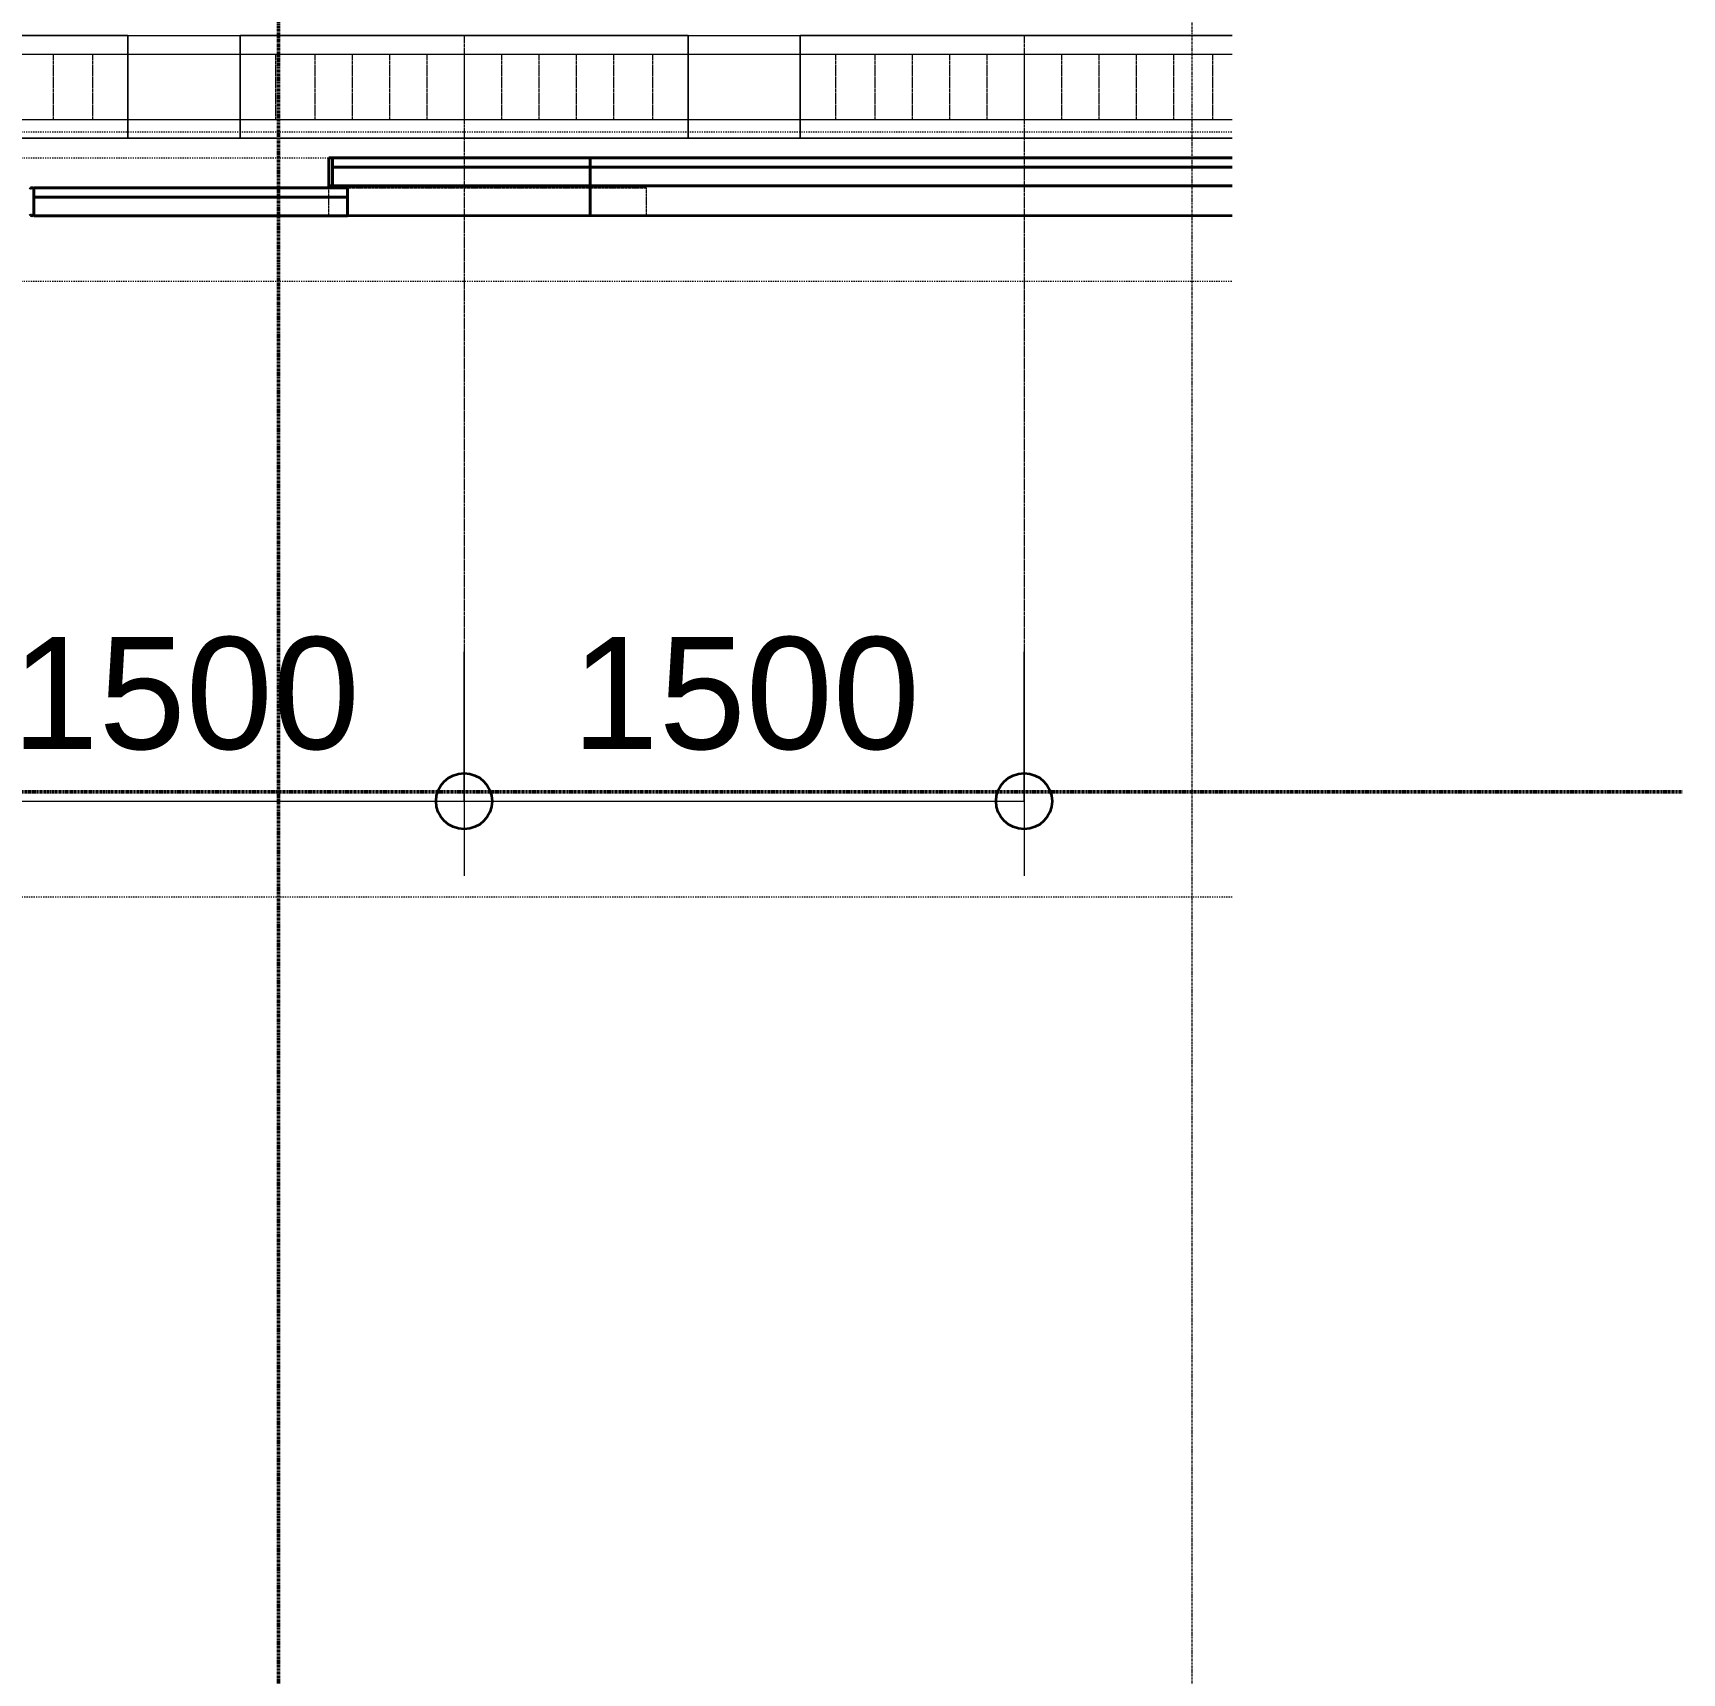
# Model space of a CAD drawing. Header units: millimetres. Extents: x -853228 to -774636, y -17776 to 22455.
# Drawn here: x -781987 to -777570, y -3958 to 434 of the extents above; entities that cross this region are included whole.
import ezdxf

# ---------------------------------------------------------------- set-up
doc = ezdxf.new("R2010")
doc.units = ezdxf.units.MM
for name, pattern in [('DASH', [6.35, 3.175, -3.175]), ('DPA_Grid _ Level 100', [10, 5.5, -1.6, 1.3, -1.6]), ('DPA_Hidden 50', [3, 2, -1]), ('DPA_Hidden 500', [1.4, 0.8, -0.6])]:
    doc.linetypes.add(name, pattern=pattern)
for name, color, linetype, lineweight in [('A-ANNO-DIMS', 1, 'Continuous', 9), ('A-ANNO-DIMS-100', 1, 'Continuous', 9), ('A-DETL', 1, 'Continuous', 70), ('A-GENM', 1, 'Continuous', 9), ('A-GENM-HDLN', 2, 'DPA_Hidden 500', 9), ('A-GLAZ-CURT', 2, 'Continuous', 9), ('G-ANNO-SECL', 3, 'Continuous', 9), ('Q-SPCQ', 2, 'Continuous', 35), ('Q-SPCQ-HDLN', 2, 'DASH', 9), ('S-GRID', 251, 'Continuous', 9)]:
    doc.layers.add(name, color=color, linetype=linetype, lineweight=lineweight)
doc.styles.add('Arial_2', font='arial.ttf', dxfattribs={"height": 300})
doc.dimstyles.new('DPA-DIM-3_0_C-C', dxfattribs={"dimscale": 304.8, "dimtxt": 306.07782, "dimasz": 0.492126, "dimexe": 0.656168, "dimexo": 0.0625, "dimgap": 0.164042, "dimtad": 1, "dimdec": 0, "dimzin": 0, "dimdsep": 46, "dimtxsty": 'Arial_2', "dimblk1": 'DOTBLANK', "dimblk2": 'DOTBLANK', "dimsah": 1, "dimcen": 0.09, "dimdle": 0.656168, "dimadec": 8, "dimazin": 0, "dimtfac": 1, "dimtdec": 4, "dimtix": 1, "dimtmove": 0, "dimatfit": 3, "dimfxl": 1.312336, "dimfxlon": 1, "dimtvp": 1, "dimtolj": 1, "dimtzin": 0, "dimarcsym": 2})

# ---------------------------------------------------------------- blocks, each defined once
blk = doc.blocks.new('DPA_Speciality_PlatformScreenDoor - Length_135300-12767973-4281-01 ENLARGED LOWER PLATFORM LEVEL - REFLECTED CEILING PLAN - SHEET 2')
at = {"layer": 'A-GENM'}
for p, q in [((64462.5, -250), (64660.3, -250)), ((64660.3, -250), (64462.5, -250)), ((64557.5, -250), (64467.5, -250)), ((64467.5, -250), (64557.5, -250)), ((64567.5, -250), (64657.5, -250)), ((64657.5, -250), (64567.5, -250)), ((62240.3, -330), (62364.1, -330)), ((62250.9, -330), (62304, -330)), ((62300.4, -330), (62353.5, -330))]:
    blk.add_line(p, q, dxfattribs=at)
at = {"layer": 'A-GENM-HDLN'}
for p, q in [((63312.5, -250), (63312.5, -175)), ((64162.5, -175), (63312.5, -175)), ((64162.5, -175), (64162.5, -250)), ((64162.5, -250), (63312.5, -250))]:
    blk.add_line(p, q, dxfattribs=at)
at = {"layer": 'Q-SPCQ', "linetype": 'DASH', "lineweight": 9}
blk.add_line((61742.7, 1650), (132340.1, 1650), dxfattribs=at)
at = {"layer": 'Q-SPCQ'}
for p, q in [((61742.7, -175), (63462.5, -175)), ((63462.5, -175), (63462.5, -330)), ((63462.5, -175), (64162.5, -175)), ((63462.5, -330), (63462.5, -175)), ((63462.5, -200), (63462.5, -175.9)), ((63462.5, -175.9), (63462.5, -200)), ((64112.5, -175), (64952.5, -175)), ((64952.5, -175), (64112.5, -175)), ((64112.5, -175), (64112.5, -225)), ((64112.5, -225), (64112.5, -175)), ((64922.5, -175), (64142.5, -175)), ((64142.5, -175), (64922.5, -175)), ((64142.5, -175), (64922.5, -175)), ((64922.5, -175), (64142.5, -175)), ((64952.5, -225), (64952.5, -175)), ((64952.5, -225), (64952.5, -175)), ((63462.5, -305), (63462.5, -200)), ((63462.5, -200), (63462.5, -305)), ((64952.5, -180), (64952.5, -245)), ((64952.5, -245), (64952.5, -180)), ((63462.5, -255), (61742.7, -255)), ((61742.7, -255), (63462.5, -255)), ((61742.7, -255), (63402.5, -255)), ((63402.5, -255), (61742.7, -255)), ((63412.5, -255), (61742.7, -255)), ((61742.7, -255), (63412.5, -255)), ((63462.5, -255), (64152.5, -255)), ((64152.5, -255), (63462.5, -255)), ((63462.5, -255), (63462.5, -305)), ((63462.5, -305), (63462.5, -255)), ((63462.5, -305), (63462.5, -255)), ((63462.5, -255), (63462.5, -305)), ((63512.5, -255), (64102.5, -255)), ((64102.5, -255), (63512.5, -255)), ((64102.5, -255), (63522.5, -255)), ((63522.5, -255), (64102.5, -255)), ((64952.5, -225), (64112.5, -225)), ((64112.5, -225), (64952.5, -225)), ((64112.5, -250), (64112.5, -225)), ((64112.5, -250), (64112.5, -225)), ((64952.5, -225), (64112.5, -225)), ((64112.5, -225), (64112.5, -250)), ((64112.5, -250), (64112.5, -225)), ((64112.5, -225), (64952.5, -225)), ((64112.5, -225), (64952.5, -225)), ((64952.5, -225), (64112.5, -225)), ((64952.5, -250), (64112.5, -250)), ((64112.5, -250), (64952.5, -250)), ((64112.5, -250), (64952.5, -250)), ((64952.5, -250), (64112.5, -250)), ((64142.5, -225), (64922.5, -225)), ((64922.5, -225), (64142.5, -225)), ((64922.5, -225), (64142.5, -225)), ((64142.5, -225), (64922.5, -225)), ((64152.5, -255), (64152.5, -330)), ((64162.5, -255), (64152.5, -255)), ((64152.5, -255), (64162.5, -255)), ((64152.5, -330), (64152.5, -255)), ((64152.5, -305), (64152.5, -255)), ((64152.5, -305), (64152.5, -255)), ((64162.5, -225), (64902.5, -225)), ((64902.5, -225), (64162.5, -225)), ((64162.5, -225), (64902.5, -225)), ((64902.5, -225), (64162.5, -225)), ((64162.5, -250), (64902.5, -250)), ((64902.5, -250), (64162.5, -250)), ((64162.5, -250), (64902.5, -250)), ((64902.5, -250), (64162.5, -250)), ((64162.5, -330), (64162.5, -250)), ((64162.5, -250), (64162.5, -305)), ((64162.5, -330), (64162.5, -255)), ((64162.5, -255), (64162.5, -330)), ((64952.5, -225), (64952.5, -250)), ((64952.5, -250), (64952.5, -225)), ((64952.5, -250), (64952.5, -225)), ((64952.5, -225), (64952.5, -250)), ((63462.5, -305), (61742.7, -305)), ((61742.7, -305), (63452.5, -305)), ((63402.5, -305), (61742.7, -305)), ((61742.7, -305), (63402.5, -305)), ((61742.7, -305), (63452.5, -305)), ((63452.5, -305), (61742.7, -305)), ((63402.5, -305), (61742.7, -305)), ((61742.7, -305), (63402.5, -305)), ((63462.5, -305), (61742.7, -305)), ((61742.7, -305), (63462.5, -305)), ((63412.5, -305), (61742.7, -305)), ((61742.7, -305), (63412.5, -305)), ((61742.7, -305), (63402.5, -305)), ((63402.5, -305), (61742.7, -305)), ((63452.5, -305), (63462.5, -305)), ((63462.5, -329.1), (63462.5, -305)), ((63462.5, -305), (63472.5, -305)), ((64152.5, -305), (63462.5, -305)), ((63462.5, -305), (63462.5, -330)), ((63462.5, -330), (63462.5, -305)), ((63462.5, -305), (64152.5, -305)), ((64152.5, -305), (63462.5, -305)), ((63462.5, -305), (63462.5, -329.1)), ((63462.5, -330), (63462.5, -305)), ((63462.5, -305), (63462.5, -330)), ((63472.5, -305), (64152.5, -305)), ((64152.5, -305), (63472.5, -305)), ((63472.5, -305), (64152.5, -305)), ((63512.5, -305), (64102.5, -305)), ((64102.5, -305), (63512.5, -305)), ((63522.5, -305), (64102.5, -305)), ((64102.5, -305), (63522.5, -305)), ((63522.5, -305), (64102.5, -305)), ((64102.5, -305), (63522.5, -305)), ((64102.5, -305), (63522.5, -305)), ((63522.5, -305), (64102.5, -305)), ((64152.5, -330), (64152.5, -305)), ((64152.5, -330), (64152.5, -305)), ((64152.5, -305), (64152.5, -330)), ((64152.5, -330), (64152.5, -305)), ((64162.5, -305), (64162.5, -329.1)), ((61742.7, -330), (63462.5, -330)), ((63452.5, -330), (61742.7, -330)), ((61742.7, -330), (63462.5, -330)), ((63402.5, -330), (61742.7, -330)), ((61742.7, -330), (63402.5, -330)), ((61742.7, -330), (63452.5, -330)), ((63452.5, -330), (61742.7, -330)), ((63402.5, -330), (61742.7, -330)), ((61742.7, -330), (63402.5, -330)), ((63462.5, -330), (63452.5, -330)), ((63462.5, -330), (64162.5, -330)), ((63462.5, -330), (64152.5, -330)), ((63472.5, -330), (63462.5, -330)), ((64152.5, -330), (63472.5, -330)), ((64152.5, -330), (63472.5, -330)), ((63472.5, -330), (64152.5, -330)), ((63522.5, -330), (64102.5, -330)), ((64102.5, -330), (63522.5, -330)), ((63522.5, -330), (64102.5, -330)), ((64102.5, -330), (63522.5, -330)), ((64152.5, -330), (64162.5, -330)), ((64162.5, -330), (64152.5, -330))]:
    blk.add_line(p, q, dxfattribs=at)
for centre, start, end in [((64957.5, -180), 0, 180), ((64957.5, -180), 135, 180), ((64957.5, -245), 180, 210), ((64957.5, -245), 180, 0)]:
    blk.add_arc(centre, 5, start, end, dxfattribs=at)
at = {"layer": 'Q-SPCQ-HDLN'}
for p, q in [((132340.1, 0), (61742.7, 0)), ((132340.1, -330), (61742.7, -330)), ((132340.1, -400), (61742.7, -400))]:
    blk.add_line(p, q, dxfattribs=at)
blk = doc.blocks.new('DPA_CP_Metal Ceiling Luminaire2 - Linear Luminaire-12404975-4281-01 ENLARGED LOWER PLATFORM LEVEL - REFLECTED CEILING PLAN - SHEET 2')
at = {"layer": 'A-GLAZ-CURT'}
for p, q in [((-786932.4, 2701.5), (-786932.4, 2976.5)), ((-786932.4, 2976.5), (-785732.4, 2976.5)), ((-786932.4, 2976.5), (-786932.4, 2701.5)), ((-785732.4, 2976.5), (-786932.4, 2976.5)), ((-786932.4, 2976.5), (-785732.4, 2976.5)), ((-785732.4, 2976.5), (-785732.4, 2701.5)), ((-785732.4, 2701.5), (-785732.4, 2976.5)), ((-786932.4, 2939), (-786932.4, 2701.5)), ((-786932.4, 2926.5), (-785732.4, 2926.5)), ((-785732.4, 2939), (-785732.4, 2701.5)), ((-786932.4, 2751.5), (-785732.4, 2751.5)), ((-785732.4, 2701.5), (-786932.4, 2701.5)), ((-785732.4, 2701.5), (-786932.4, 2701.5)), ((-786932.4, 2701.5), (-785732.4, 2701.5))]:
    blk.add_line(p, q, dxfattribs=at)
at = {"layer": 'A-GLAZ-CURT', "linetype": 'DPA_Hidden 50'}
for p, q in [((-786837.4, 2926.5), (-786837.4, 2751.5)), ((-786732.4, 2926.5), (-786732.4, 2751.5)), ((-786632.4, 2926.5), (-786632.4, 2751.5)), ((-786532.4, 2926.5), (-786532.4, 2751.5)), ((-786432.4, 2926.5), (-786432.4, 2751.5)), ((-786332.4, 2926.5), (-786332.4, 2751.5)), ((-786232.4, 2926.5), (-786232.4, 2751.5)), ((-786132.4, 2926.5), (-786132.4, 2751.5)), ((-786032.4, 2926.5), (-786032.4, 2751.5)), ((-785932.4, 2926.5), (-785932.4, 2751.5)), ((-785827.4, 2926.5), (-785827.4, 2751.5))]:
    blk.add_line(p, q, dxfattribs=at)
blk = doc.blocks.new('DPA_CP_Metal Ceiling Luminaire2 - Linear Luminaire-V43-4281-01 ENLARGED LOWER PLATFORM LEVEL - REFLECTED CEILING PLAN - SHEET 2')
at = {"layer": 'A-GLAZ-CURT'}
for p, q in [((-779932.4, 151.5), (-779932.4, 426.5)), ((-779932.4, 426.5), (-778775, 426.5)), ((-779932.4, 426.5), (-779932.4, 151.5)), ((-778775, 426.5), (-779932.4, 426.5)), ((-779932.4, 426.5), (-778775, 426.5)), ((-779932.4, 389), (-779932.4, 151.5)), ((-779932.4, 376.5), (-778775, 376.5)), ((-779932.4, 201.5), (-778775, 201.5)), ((-778775, 151.5), (-779932.4, 151.5)), ((-778775, 151.5), (-779932.4, 151.5)), ((-779932.4, 151.5), (-778775, 151.5))]:
    blk.add_line(p, q, dxfattribs=at)
at = {"layer": 'A-GLAZ-CURT', "linetype": 'DPA_Hidden 50'}
for p, q in [((-779837.4, 376.5), (-779837.4, 201.5)), ((-779732.4, 376.5), (-779732.4, 201.5)), ((-779632.4, 376.5), (-779632.4, 201.5)), ((-779532.4, 376.5), (-779532.4, 201.5)), ((-779432.4, 376.5), (-779432.4, 201.5)), ((-779332.4, 376.5), (-779332.4, 201.5)), ((-779232.4, 376.5), (-779232.4, 201.5)), ((-779132.4, 376.5), (-779132.4, 201.5)), ((-779032.4, 376.5), (-779032.4, 201.5)), ((-778932.4, 376.5), (-778932.4, 201.5)), ((-778827.4, 376.5), (-778827.4, 201.5))]:
    blk.add_line(p, q, dxfattribs=at)
blk = doc.blocks.new('DPA_CP_Metal Ceiling Panel1 - Horizontal with Gap-13297912-4281-01 ENLARGED LOWER PLATFORM LEVEL - REFLECTED CEILING PLAN - SHEET 2')
at = {"layer": 'A-GLAZ-CURT'}
for p, q in [((-786232.4, 151.5), (-786232.4, 426.5)), ((-786232.4, 151.5), (-786232.4, 426.5)), ((-786232.4, 426.5), (-785932.4, 426.5)), ((-786232.4, 426.5), (-785932.4, 426.5)), ((-786232.4, 151.5), (-786232.4, 426.5)), ((-785932.4, 151.5), (-785932.4, 426.5)), ((-785932.4, 426.5), (-785932.4, 151.5)), ((-785932.4, 426.5), (-785932.4, 151.5)), ((-786232.4, 376.5), (-785932.4, 376.5)), ((-786232.4, 201.5), (-785932.4, 201.5)), ((-786232.4, 151.5), (-785932.4, 151.5)), ((-785932.4, 151.5), (-786232.4, 151.5)), ((-785932.4, 151.5), (-786232.4, 151.5))]:
    blk.add_line(p, q, dxfattribs=at)
blk = doc.blocks.new('DIMBLOCK96-4281-01 ENLARGED LOWER PLATFORM LEVEL - REFLECTED CEILING PLAN - SHEET 2')
at = {"layer": 'A-ANNO-DIMS-100'}
for p, q in [((-782332.4, -1223.5), (-782332.4, -1823.5)), ((-782332.4, -1623.5), (-782332.4, -1223.5)), ((-780832.4, -1223.5), (-780832.4, -1823.5)), ((-780832.4, -1623.5), (-780832.4, -1223.5)), ((-782332.4, -1623.5), (-780632.4, -1623.5))]:
    blk.add_line(p, q, dxfattribs=at)
at = {"layer": 'A-ANNO-DIMS-100', "lineweight": 35}
for centre in [(-782332.4, -1623.5), (-780832.4, -1623.5)]:
    blk.add_circle(centre, 75, dxfattribs=at)
at = {"layer": 'A-ANNO-DIMS-100', "color": 0, "insert": (-782043.8, -1184.1), "char_height": 300, "width": 1107.531, "attachment_point": 1, "line_spacing_factor": 0.941778, "style": 'Arial_2'}
blk.add_mtext('1500', dxfattribs=at)
blk = doc.blocks.new('_DotBlank')
at = {"color": 0, "linetype": 'ByBlock', "lineweight": -2}
blk.add_line((-0.5, 0), (-1, 0), dxfattribs=at)
blk.add_circle((0, 0), 0.5, dxfattribs=at)
blk = doc.blocks.new('DIMBLOCK107-4281-01 ENLARGED LOWER PLATFORM LEVEL - REFLECTED CEILING PLAN - SHEET 2')
at = {"layer": 'A-ANNO-DIMS-100'}
for p, q in [((-780832.4, -1223.5), (-780832.4, -1823.5)), ((-780832.4, -1623.5), (-780832.4, -1223.5)), ((-779332.4, -1223.5), (-779332.4, -1823.5)), ((-779332.4, -1623.5), (-779332.4, -1223.5)), ((-781032.4, -1623.5), (-779332.4, -1623.5))]:
    blk.add_line(p, q, dxfattribs=at)
at = {"layer": 'A-ANNO-DIMS-100', "lineweight": 35}
for centre in [(-780832.4, -1623.5), (-779332.4, -1623.5)]:
    blk.add_circle(centre, 75, dxfattribs=at)
at = {"layer": 'A-ANNO-DIMS-100', "color": 0, "insert": (-780543.8, -1184.1), "char_height": 300, "width": 1107.531, "attachment_point": 1, "line_spacing_factor": 0.941778, "style": 'Arial_2'}
blk.add_mtext('1500', dxfattribs=at)

msp = doc.modelspace()

# ---------------------------------------------------------------- linework, layer by layer
at = {"layer": 'A-DETL', "color": 55, "linetype": 'DPA_Hidden 50', "lineweight": 9}
for p, q in [((-780832.4, 428), (-780832.4, -1392)), ((-780832.4, 428), (-780832.4, -1392)), ((-779332.4, 428), (-779332.4, -1392))]:
    msp.add_line(p, q, dxfattribs=at)
at = {"layer": 'G-ANNO-SECL', "linetype": 'DPA_Grid _ Level 100', "lineweight": 50}
for p, q in [((-781329.4, 20644), (-781329.4, -16698.9)), ((-851417.7, -1598.3), (-777570.3, -1598.3))]:
    msp.add_line(p, q, dxfattribs=at)
at = {"layer": 'S-GRID', "linetype": 'DPA_Grid _ Level 100'}
msp.add_line((-778882.4, -17775.6), (-778882.4, 20540.3), dxfattribs=at)

# ---------------------------------------------------------------- block references
at = {"layer": 'A-GLAZ-CURT'}
for name, p in [('DPA_CP_Metal Ceiling Luminaire2 - Linear Luminaire-12404975-4281-01 ENLARGED LOWER PLATFORM LEVEL - REFLECTED CEILING PLAN - SHEET 2', (4000, -2550)), ('DPA_CP_Metal Ceiling Luminaire2 - Linear Luminaire-12404975-4281-01 ENLARGED LOWER PLATFORM LEVEL - REFLECTED CEILING PLAN - SHEET 2', (4000, -2550)), ('DPA_CP_Metal Ceiling Luminaire2 - Linear Luminaire-12404975-4281-01 ENLARGED LOWER PLATFORM LEVEL - REFLECTED CEILING PLAN - SHEET 2', (4000, -2550)), ('DPA_CP_Metal Ceiling Panel1 - Horizontal with Gap-13297912-4281-01 ENLARGED LOWER PLATFORM LEVEL - REFLECTED CEILING PLAN - SHEET 2', (4500, 0)), ('DPA_CP_Metal Ceiling Panel1 - Horizontal with Gap-13297912-4281-01 ENLARGED LOWER PLATFORM LEVEL - REFLECTED CEILING PLAN - SHEET 2', (4500, 0)), ('DPA_CP_Metal Ceiling Panel1 - Horizontal with Gap-13297912-4281-01 ENLARGED LOWER PLATFORM LEVEL - REFLECTED CEILING PLAN - SHEET 2', (4500, 0)), ('DPA_CP_Metal Ceiling Luminaire2 - Linear Luminaire-12404975-4281-01 ENLARGED LOWER PLATFORM LEVEL - REFLECTED CEILING PLAN - SHEET 2', (5500, -2550)), ('DPA_CP_Metal Ceiling Luminaire2 - Linear Luminaire-12404975-4281-01 ENLARGED LOWER PLATFORM LEVEL - REFLECTED CEILING PLAN - SHEET 2', (5500, -2550)), ('DPA_CP_Metal Ceiling Luminaire2 - Linear Luminaire-12404975-4281-01 ENLARGED LOWER PLATFORM LEVEL - REFLECTED CEILING PLAN - SHEET 2', (5500, -2550)), ('DPA_CP_Metal Ceiling Panel1 - Horizontal with Gap-13297912-4281-01 ENLARGED LOWER PLATFORM LEVEL - REFLECTED CEILING PLAN - SHEET 2', (6000, 0)), ('DPA_CP_Metal Ceiling Panel1 - Horizontal with Gap-13297912-4281-01 ENLARGED LOWER PLATFORM LEVEL - REFLECTED CEILING PLAN - SHEET 2', (6000, 0)), ('DPA_CP_Metal Ceiling Panel1 - Horizontal with Gap-13297912-4281-01 ENLARGED LOWER PLATFORM LEVEL - REFLECTED CEILING PLAN - SHEET 2', (6000, 0)), ('DPA_CP_Metal Ceiling Luminaire2 - Linear Luminaire-V43-4281-01 ENLARGED LOWER PLATFORM LEVEL - REFLECTED CEILING PLAN - SHEET 2', (0, 0)), ('DPA_CP_Metal Ceiling Luminaire2 - Linear Luminaire-V43-4281-01 ENLARGED LOWER PLATFORM LEVEL - REFLECTED CEILING PLAN - SHEET 2', (0, 0)), ('DPA_CP_Metal Ceiling Luminaire2 - Linear Luminaire-V43-4281-01 ENLARGED LOWER PLATFORM LEVEL - REFLECTED CEILING PLAN - SHEET 2', (0, 0))]:
    msp.add_blockref(name, p, dxfattribs=at)
at = {"layer": 'Q-SPCQ', "rotation": 180}
msp.add_blockref('DPA_Speciality_PlatformScreenDoor - Length_135300-12767973-4281-01 ENLARGED LOWER PLATFORM LEVEL - REFLECTED CEILING PLAN - SHEET 2', (-717032.4, -231), dxfattribs=at)

# ---------------------------------------------------------------- dimensions: what is measured, and where the dimension line sits
at = {"layer": 'A-ANNO-DIMS'}
for base, p1, p2, picture, middle in [((-780832.4, -1623.5), (-782332.4, -1223.5), (-780832.4, -1223.5), 'DIMBLOCK96-4281-01 ENLARGED LOWER PLATFORM LEVEL - REFLECTED CEILING PLAN - SHEET 2', (-781582.4, -1420.4)), ((-779332.4, -1623.5), (-780832.4, -1223.5), (-779332.4, -1223.5), 'DIMBLOCK107-4281-01 ENLARGED LOWER PLATFORM LEVEL - REFLECTED CEILING PLAN - SHEET 2', (-780082.4, -1420.4))]:
    dim = msp.add_linear_dim(base=base, p1=p1, p2=p2, dimstyle='DPA-DIM-3_0_C-C', override={"dimpost": '<>', "dimfxl": 1500}, dxfattribs=at)
    dim.commit()
    dim.dimension.update_dxf_attribs({"geometry": picture, "text_midpoint": middle})

doc.saveas('drawing.dxf')
